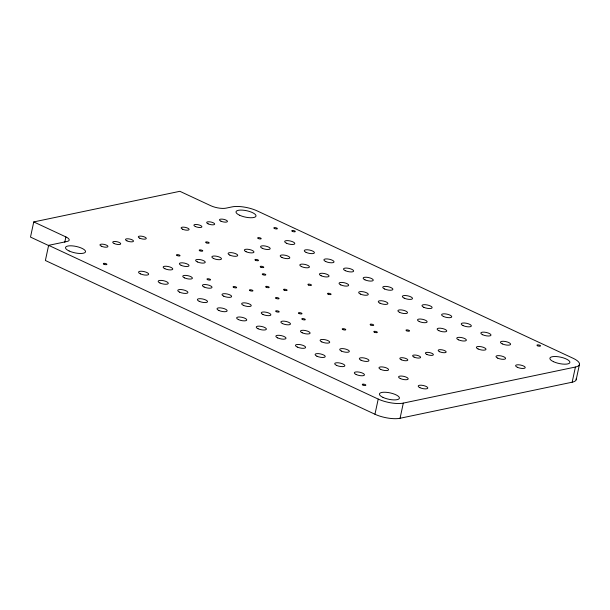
<?xml version="1.0" encoding="UTF-8"?>
<svg xmlns="http://www.w3.org/2000/svg" width="610" height="610" viewBox="0 0 610 610"><rect width="100%" height="100%" fill="white"/><g stroke="black" fill="none" stroke-linecap="round" stroke-linejoin="round"><path stroke-width="0.91" d="M33.748 221.926L65.91 236.924A9.371 2.989 12.1 0 1 67.13 241.453L48.632 245.334L45.384 260.5L374.959 414.251A18.186 5.803 12.1 0 0 400.061 418.269L572.165 382.203L575.413 367.037A18.186 5.803 12.1 0 0 573.049 358.253L257.199 210.907A18.186 5.803 12.1 0 0 232.105 206.881L225.997 208.162A11.026 3.515 12.1 0 1 210.785 205.722L179.874 191.304L33.748 221.926L30.5 237.092L49.12 245.777M64.767 242.284L65.91 236.924M374.959 414.251L378.215 399.077L48.632 245.334M400.061 418.269L403.309 403.103L575.413 367.037M576.16 379.801L579.492 364.269M403.309 403.103A18.186 5.803 12.1 0 1 378.215 399.077M576.175 378.65A18.186 5.803 12.1 0 1 572.165 382.203M239.608 215.254A10.233 3.264 12.1 0 0 255.887 216.367A10.233 3.264 12.1 0 0 242.513 210.13A10.233 3.264 12.1 0 0 239.608 215.254M69.128 250.984A10.233 3.264 12.1 0 0 85.408 252.09A10.233 3.264 12.1 0 0 72.033 245.853A10.233 3.264 12.1 0 0 69.128 250.984M553.499 361.684A10.233 3.264 12.1 0 0 569.77 362.798A10.233 3.264 12.1 0 0 556.396 356.553A10.233 3.264 12.1 0 0 553.499 361.684M383.019 397.407A10.233 3.264 12.1 0 0 399.298 398.521A10.233 3.264 12.1 0 0 385.916 392.283A10.233 3.264 12.1 0 0 383.019 397.407M250.039 290.657A1.822 0.58 12.1 0 0 252.936 290.856A1.822 0.58 12.1 0 0 250.55 289.75A1.822 0.58 12.1 0 0 250.039 290.657M299.083 313.54A1.822 0.58 12.1 0 0 301.981 313.738A1.822 0.58 12.1 0 0 299.594 312.625A1.822 0.58 12.1 0 0 299.083 313.54M276.147 298.45A1.822 0.58 12.1 0 0 279.044 298.648A1.822 0.58 12.1 0 0 276.665 297.535A1.822 0.58 12.1 0 0 276.147 298.45M342.85 329.568A1.822 0.58 12.1 0 0 345.748 329.766A1.822 0.58 12.1 0 0 343.369 328.653A1.822 0.58 12.1 0 0 342.85 329.568M262.887 274.706A1.822 0.58 12.1 0 0 265.785 274.904A1.822 0.58 12.1 0 0 263.406 273.791A1.822 0.58 12.1 0 0 262.887 274.706M370.788 325.038A1.822 0.58 12.1 0 0 373.686 325.237A1.822 0.58 12.1 0 0 371.307 324.123A1.822 0.58 12.1 0 0 370.788 325.038M274.462 228.514A1.822 0.58 12.1 0 0 277.359 228.712A1.822 0.58 12.1 0 0 274.98 227.599A1.822 0.58 12.1 0 0 274.462 228.514M103.982 264.237A1.822 0.58 12.1 0 0 106.88 264.435A1.822 0.58 12.1 0 0 104.501 263.322A1.822 0.58 12.1 0 0 103.982 264.237M362.935 385.04A1.822 0.58 12.1 0 0 365.832 385.238A1.822 0.58 12.1 0 0 363.453 384.125A1.822 0.58 12.1 0 0 362.935 385.04M206.271 242.803A1.822 0.58 12.1 0 0 209.169 243.001A1.822 0.58 12.1 0 0 206.782 241.888A1.822 0.58 12.1 0 0 206.271 242.803M260.859 267.172A1.822 0.58 12.1 0 0 263.756 267.371A1.822 0.58 12.1 0 0 261.377 266.257A1.822 0.58 12.1 0 0 260.859 267.172M266.273 287.257A1.822 0.58 12.1 0 0 269.17 287.455A1.822 0.58 12.1 0 0 266.791 286.342A1.822 0.58 12.1 0 0 266.273 287.257M292.388 231.388A1.822 0.58 12.1 0 0 295.286 231.587A1.822 0.58 12.1 0 0 292.907 230.473A1.822 0.58 12.1 0 0 292.388 231.388M199.844 250.779A1.822 0.58 12.1 0 0 202.741 250.977A1.822 0.58 12.1 0 0 200.354 249.864A1.822 0.58 12.1 0 0 199.844 250.779M177.113 255.544A1.822 0.58 12.1 0 0 180.011 255.742A1.822 0.58 12.1 0 0 177.624 254.629A1.822 0.58 12.1 0 0 177.113 255.544M258.289 238.533A1.822 0.58 12.1 0 0 261.187 238.731A1.822 0.58 12.1 0 0 258.808 237.618A1.822 0.58 12.1 0 0 258.289 238.533M537.608 345.786A1.822 0.58 12.1 0 0 540.506 345.977A1.822 0.58 12.1 0 0 538.127 344.871A1.822 0.58 12.1 0 0 537.608 345.786M406.641 330.788A1.822 0.58 12.1 0 0 409.539 330.986A1.822 0.58 12.1 0 0 407.16 329.873A1.822 0.58 12.1 0 0 406.641 330.788M328.172 294.18A1.822 0.58 12.1 0 0 331.07 294.378A1.822 0.58 12.1 0 0 328.691 293.265A1.822 0.58 12.1 0 0 328.172 294.18M255.582 260.317A1.822 0.58 12.1 0 0 258.48 260.516A1.822 0.58 12.1 0 0 256.101 259.402A1.822 0.58 12.1 0 0 255.582 260.317M308.553 285.03A1.822 0.58 12.1 0 0 311.451 285.228A1.822 0.58 12.1 0 0 309.072 284.115A1.822 0.58 12.1 0 0 308.553 285.03M233.729 287.447A1.822 0.58 12.1 0 0 236.627 287.645A1.822 0.58 12.1 0 0 234.248 286.532A1.822 0.58 12.1 0 0 233.729 287.447M302.392 319.472A1.822 0.58 12.1 0 0 305.29 319.671A1.822 0.58 12.1 0 0 302.911 318.565A1.822 0.58 12.1 0 0 302.392 319.472M207.621 279.654A1.822 0.58 12.1 0 0 210.519 279.853A1.822 0.58 12.1 0 0 208.14 278.739A1.822 0.58 12.1 0 0 207.621 279.654M276.284 311.687A1.822 0.58 12.1 0 0 279.182 311.885A1.822 0.58 12.1 0 0 276.803 310.772A1.822 0.58 12.1 0 0 276.284 311.687M374.441 332.229A1.822 0.58 12.1 0 0 377.338 332.427A1.822 0.58 12.1 0 0 374.959 331.314A1.822 0.58 12.1 0 0 374.441 332.229M284.199 290.131A1.822 0.58 12.1 0 0 287.096 290.329A1.822 0.58 12.1 0 0 284.717 289.216A1.822 0.58 12.1 0 0 284.199 290.131M101.382 246.211A4.095 1.304 12.1 0 0 107.894 246.661A4.095 1.304 12.1 0 0 102.541 244.16A4.095 1.304 12.1 0 0 101.382 246.211M114.169 243.535A4.095 1.304 12.1 0 0 120.681 243.977A4.095 1.304 12.1 0 0 115.328 241.484A4.095 1.304 12.1 0 0 114.169 243.535M126.949 240.858A4.095 1.304 12.1 0 0 133.46 241.301A4.095 1.304 12.1 0 0 128.108 238.8A4.095 1.304 12.1 0 0 126.949 240.858M139.736 238.174A4.095 1.304 12.1 0 0 146.248 238.624A4.095 1.304 12.1 0 0 140.895 236.123A4.095 1.304 12.1 0 0 139.736 238.174M182.565 229.2A4.095 1.304 12.1 0 0 189.077 229.65A4.095 1.304 12.1 0 0 183.724 227.149A4.095 1.304 12.1 0 0 182.565 229.2M195.345 226.523A4.095 1.304 12.1 0 0 201.857 226.966A4.095 1.304 12.1 0 0 196.504 224.472A4.095 1.304 12.1 0 0 195.345 226.523M208.132 223.847A4.095 1.304 12.1 0 0 214.644 224.289A4.095 1.304 12.1 0 0 209.291 221.788A4.095 1.304 12.1 0 0 208.132 223.847M220.919 221.163A4.095 1.304 12.1 0 0 227.423 221.605A4.095 1.304 12.1 0 0 222.078 219.112A4.095 1.304 12.1 0 0 220.919 221.163M439.619 351.726A4.095 1.304 12.1 0 0 446.131 352.176A4.095 1.304 12.1 0 0 440.778 349.675A4.095 1.304 12.1 0 0 439.619 351.726M426.832 354.41A4.095 1.304 12.1 0 0 433.344 354.852A4.095 1.304 12.1 0 0 427.999 352.359A4.095 1.304 12.1 0 0 426.832 354.41M414.053 357.086A4.095 1.304 12.1 0 0 420.564 357.529A4.095 1.304 12.1 0 0 415.212 355.035A4.095 1.304 12.1 0 0 414.053 357.086M401.266 359.763A4.095 1.304 12.1 0 0 407.777 360.213A4.095 1.304 12.1 0 0 402.425 357.712A4.095 1.304 12.1 0 0 401.266 359.763M497.707 358.123A4.941 1.578 12.1 0 0 505.568 358.657A4.941 1.578 12.1 0 0 499.11 355.645A4.941 1.578 12.1 0 0 497.707 358.123M478.095 348.973A4.941 1.578 12.1 0 0 485.957 349.507A4.941 1.578 12.1 0 0 479.49 346.495A4.941 1.578 12.1 0 0 478.095 348.973M458.476 339.823A4.941 1.578 12.1 0 0 466.337 340.357A4.941 1.578 12.1 0 0 459.871 337.345A4.941 1.578 12.1 0 0 458.476 339.823M438.857 330.666A4.941 1.578 12.1 0 0 446.718 331.207A4.941 1.578 12.1 0 0 440.26 328.188A4.941 1.578 12.1 0 0 438.857 330.666M380.678 369.385A4.941 1.578 12.1 0 0 388.539 369.919A4.941 1.578 12.1 0 0 382.073 366.907A4.941 1.578 12.1 0 0 380.678 369.385M229.825 255.11A4.941 1.578 12.1 0 0 237.686 255.643A4.941 1.578 12.1 0 0 231.22 252.631A4.941 1.578 12.1 0 0 229.825 255.11M419.238 321.516A4.941 1.578 12.1 0 0 427.099 322.049A4.941 1.578 12.1 0 0 420.641 319.038A4.941 1.578 12.1 0 0 419.238 321.516M399.619 312.366A4.941 1.578 12.1 0 0 407.48 312.899A4.941 1.578 12.1 0 0 401.022 309.888A4.941 1.578 12.1 0 0 399.619 312.366M380 303.216A4.941 1.578 12.1 0 0 387.861 303.75A4.941 1.578 12.1 0 0 381.402 300.738A4.941 1.578 12.1 0 0 380 303.216M360.388 294.058A4.941 1.578 12.1 0 0 368.249 294.599A4.941 1.578 12.1 0 0 361.783 291.58A4.941 1.578 12.1 0 0 360.388 294.058M340.769 284.908A4.941 1.578 12.1 0 0 348.63 285.45A4.941 1.578 12.1 0 0 342.164 282.43A4.941 1.578 12.1 0 0 340.769 284.908M321.15 275.758A4.941 1.578 12.1 0 0 329.011 276.292A4.941 1.578 12.1 0 0 322.553 273.28A4.941 1.578 12.1 0 0 321.15 275.758M301.531 266.608A4.941 1.578 12.1 0 0 309.392 267.142A4.941 1.578 12.1 0 0 302.934 264.13A4.941 1.578 12.1 0 0 301.531 266.608M281.911 257.458A4.941 1.578 12.1 0 0 289.773 257.992A4.941 1.578 12.1 0 0 283.315 254.98A4.941 1.578 12.1 0 0 281.911 257.458M262.292 248.3A4.941 1.578 12.1 0 0 270.154 248.842A4.941 1.578 12.1 0 0 263.695 245.822A4.941 1.578 12.1 0 0 262.292 248.3M164.875 268.72A4.941 1.578 12.1 0 0 172.737 269.254A4.941 1.578 12.1 0 0 166.278 266.242A4.941 1.578 12.1 0 0 164.875 268.72M184.494 277.87A4.941 1.578 12.1 0 0 192.356 278.404A4.941 1.578 12.1 0 0 185.898 275.392A4.941 1.578 12.1 0 0 184.494 277.87M204.114 287.02A4.941 1.578 12.1 0 0 211.975 287.554A4.941 1.578 12.1 0 0 205.517 284.542A4.941 1.578 12.1 0 0 204.114 287.02M223.733 296.17A4.941 1.578 12.1 0 0 231.594 296.712A4.941 1.578 12.1 0 0 225.136 293.692A4.941 1.578 12.1 0 0 223.733 296.17M243.352 305.32A4.941 1.578 12.1 0 0 251.213 305.862A4.941 1.578 12.1 0 0 244.747 302.85A4.941 1.578 12.1 0 0 243.352 305.32M262.971 314.478A4.941 1.578 12.1 0 0 270.832 315.012A4.941 1.578 12.1 0 0 264.366 312A4.941 1.578 12.1 0 0 262.971 314.478M282.582 323.628A4.941 1.578 12.1 0 0 290.452 324.162A4.941 1.578 12.1 0 0 283.986 321.15A4.941 1.578 12.1 0 0 282.582 323.628M302.202 332.778A4.941 1.578 12.1 0 0 310.063 333.319A4.941 1.578 12.1 0 0 303.605 330.3A4.941 1.578 12.1 0 0 302.202 332.778M321.821 341.928A4.941 1.578 12.1 0 0 329.682 342.469A4.941 1.578 12.1 0 0 323.224 339.45A4.941 1.578 12.1 0 0 321.821 341.928M341.44 351.085A4.941 1.578 12.1 0 0 349.301 351.619A4.941 1.578 12.1 0 0 342.843 348.607A4.941 1.578 12.1 0 0 341.44 351.085M361.059 360.236A4.941 1.578 12.1 0 0 368.92 360.769A4.941 1.578 12.1 0 0 362.454 357.757A4.941 1.578 12.1 0 0 361.059 360.236M400.29 378.535A4.941 1.578 12.1 0 0 408.159 379.077A4.941 1.578 12.1 0 0 401.693 376.057A4.941 1.578 12.1 0 0 400.29 378.535M517.326 367.273A4.941 1.578 12.1 0 0 525.187 367.815A4.941 1.578 12.1 0 0 518.729 364.795A4.941 1.578 12.1 0 0 517.326 367.273M213.584 258.51A4.941 1.578 12.1 0 0 221.445 259.044A4.941 1.578 12.1 0 0 214.987 256.032A4.941 1.578 12.1 0 0 213.584 258.51M197.35 261.911A4.941 1.578 12.1 0 0 205.212 262.452A4.941 1.578 12.1 0 0 198.753 259.433A4.941 1.578 12.1 0 0 197.35 261.911M181.117 265.312A4.941 1.578 12.1 0 0 188.978 265.853A4.941 1.578 12.1 0 0 182.512 262.834A4.941 1.578 12.1 0 0 181.117 265.312M246.059 251.701A4.941 1.578 12.1 0 0 253.92 252.243A4.941 1.578 12.1 0 0 247.462 249.231A4.941 1.578 12.1 0 0 246.059 251.701M419.909 387.685A4.941 1.578 12.1 0 0 427.77 388.227A4.941 1.578 12.1 0 0 421.312 385.215A4.941 1.578 12.1 0 0 419.909 387.685M502.289 343.903A5.2 1.655 12.1 0 0 510.555 344.467A5.2 1.655 12.1 0 0 503.761 341.295A5.2 1.655 12.1 0 0 502.289 343.903M356.164 374.525A5.2 1.655 12.1 0 0 364.429 375.089A5.2 1.655 12.1 0 0 357.635 371.917A5.2 1.655 12.1 0 0 356.164 374.525M482.67 334.753A5.2 1.655 12.1 0 0 490.936 335.317A5.2 1.655 12.1 0 0 484.142 332.145A5.2 1.655 12.1 0 0 482.67 334.753M336.545 365.375A5.2 1.655 12.1 0 0 344.81 365.939A5.2 1.655 12.1 0 0 338.016 362.767A5.2 1.655 12.1 0 0 336.545 365.375M463.051 325.595A5.2 1.655 12.1 0 0 471.316 326.159A5.2 1.655 12.1 0 0 464.523 322.995A5.2 1.655 12.1 0 0 463.051 325.595M316.925 356.217A5.2 1.655 12.1 0 0 325.191 356.781A5.2 1.655 12.1 0 0 318.397 353.617A5.2 1.655 12.1 0 0 316.925 356.217M443.432 316.445A5.2 1.655 12.1 0 0 451.705 317.009A5.2 1.655 12.1 0 0 444.904 313.837A5.2 1.655 12.1 0 0 443.432 316.445M297.306 347.067A5.2 1.655 12.1 0 0 305.579 347.631A5.2 1.655 12.1 0 0 298.778 344.459A5.2 1.655 12.1 0 0 297.306 347.067M423.813 307.295A5.2 1.655 12.1 0 0 432.086 307.859A5.2 1.655 12.1 0 0 425.284 304.687A5.2 1.655 12.1 0 0 423.813 307.295M277.687 337.917A5.2 1.655 12.1 0 0 285.96 338.481A5.2 1.655 12.1 0 0 279.166 335.309A5.2 1.655 12.1 0 0 277.687 337.917M404.194 298.145A5.2 1.655 12.1 0 0 412.467 298.709A5.2 1.655 12.1 0 0 405.673 295.537A5.2 1.655 12.1 0 0 404.194 298.145M258.076 328.767A5.2 1.655 12.1 0 0 266.341 329.331A5.2 1.655 12.1 0 0 259.547 326.159A5.2 1.655 12.1 0 0 258.076 328.767M384.582 288.988A5.2 1.655 12.1 0 0 392.848 289.552A5.2 1.655 12.1 0 0 386.054 286.387A5.2 1.655 12.1 0 0 384.582 288.988M238.457 319.61A5.2 1.655 12.1 0 0 246.722 320.174A5.2 1.655 12.1 0 0 239.928 317.009A5.2 1.655 12.1 0 0 238.457 319.61M364.963 279.837A5.2 1.655 12.1 0 0 373.228 280.402A5.2 1.655 12.1 0 0 366.435 277.237A5.2 1.655 12.1 0 0 364.963 279.837M218.837 310.459A5.2 1.655 12.1 0 0 227.103 311.024A5.2 1.655 12.1 0 0 220.309 307.852A5.2 1.655 12.1 0 0 218.837 310.459M345.344 270.688A5.2 1.655 12.1 0 0 353.609 271.252A5.2 1.655 12.1 0 0 346.815 268.08A5.2 1.655 12.1 0 0 345.344 270.688M199.218 301.31A5.2 1.655 12.1 0 0 207.484 301.874A5.2 1.655 12.1 0 0 200.69 298.702A5.2 1.655 12.1 0 0 199.218 301.31M325.725 261.537A5.2 1.655 12.1 0 0 333.99 262.102A5.2 1.655 12.1 0 0 327.196 258.93A5.2 1.655 12.1 0 0 325.725 261.537M179.599 292.159A5.2 1.655 12.1 0 0 187.872 292.724A5.2 1.655 12.1 0 0 181.071 289.552A5.2 1.655 12.1 0 0 179.599 292.159M306.106 252.387A5.2 1.655 12.1 0 0 314.379 252.952A5.2 1.655 12.1 0 0 307.577 249.78A5.2 1.655 12.1 0 0 306.106 252.387M159.98 283.002A5.2 1.655 12.1 0 0 168.253 283.574A5.2 1.655 12.1 0 0 161.452 280.402A5.2 1.655 12.1 0 0 159.98 283.002M286.486 243.23A5.2 1.655 12.1 0 0 294.76 243.794A5.2 1.655 12.1 0 0 287.966 240.63A5.2 1.655 12.1 0 0 286.486 243.23M140.361 273.852A5.2 1.655 12.1 0 0 148.634 274.416A5.2 1.655 12.1 0 0 141.84 271.252A5.2 1.655 12.1 0 0 140.361 273.852"/></g></svg>
